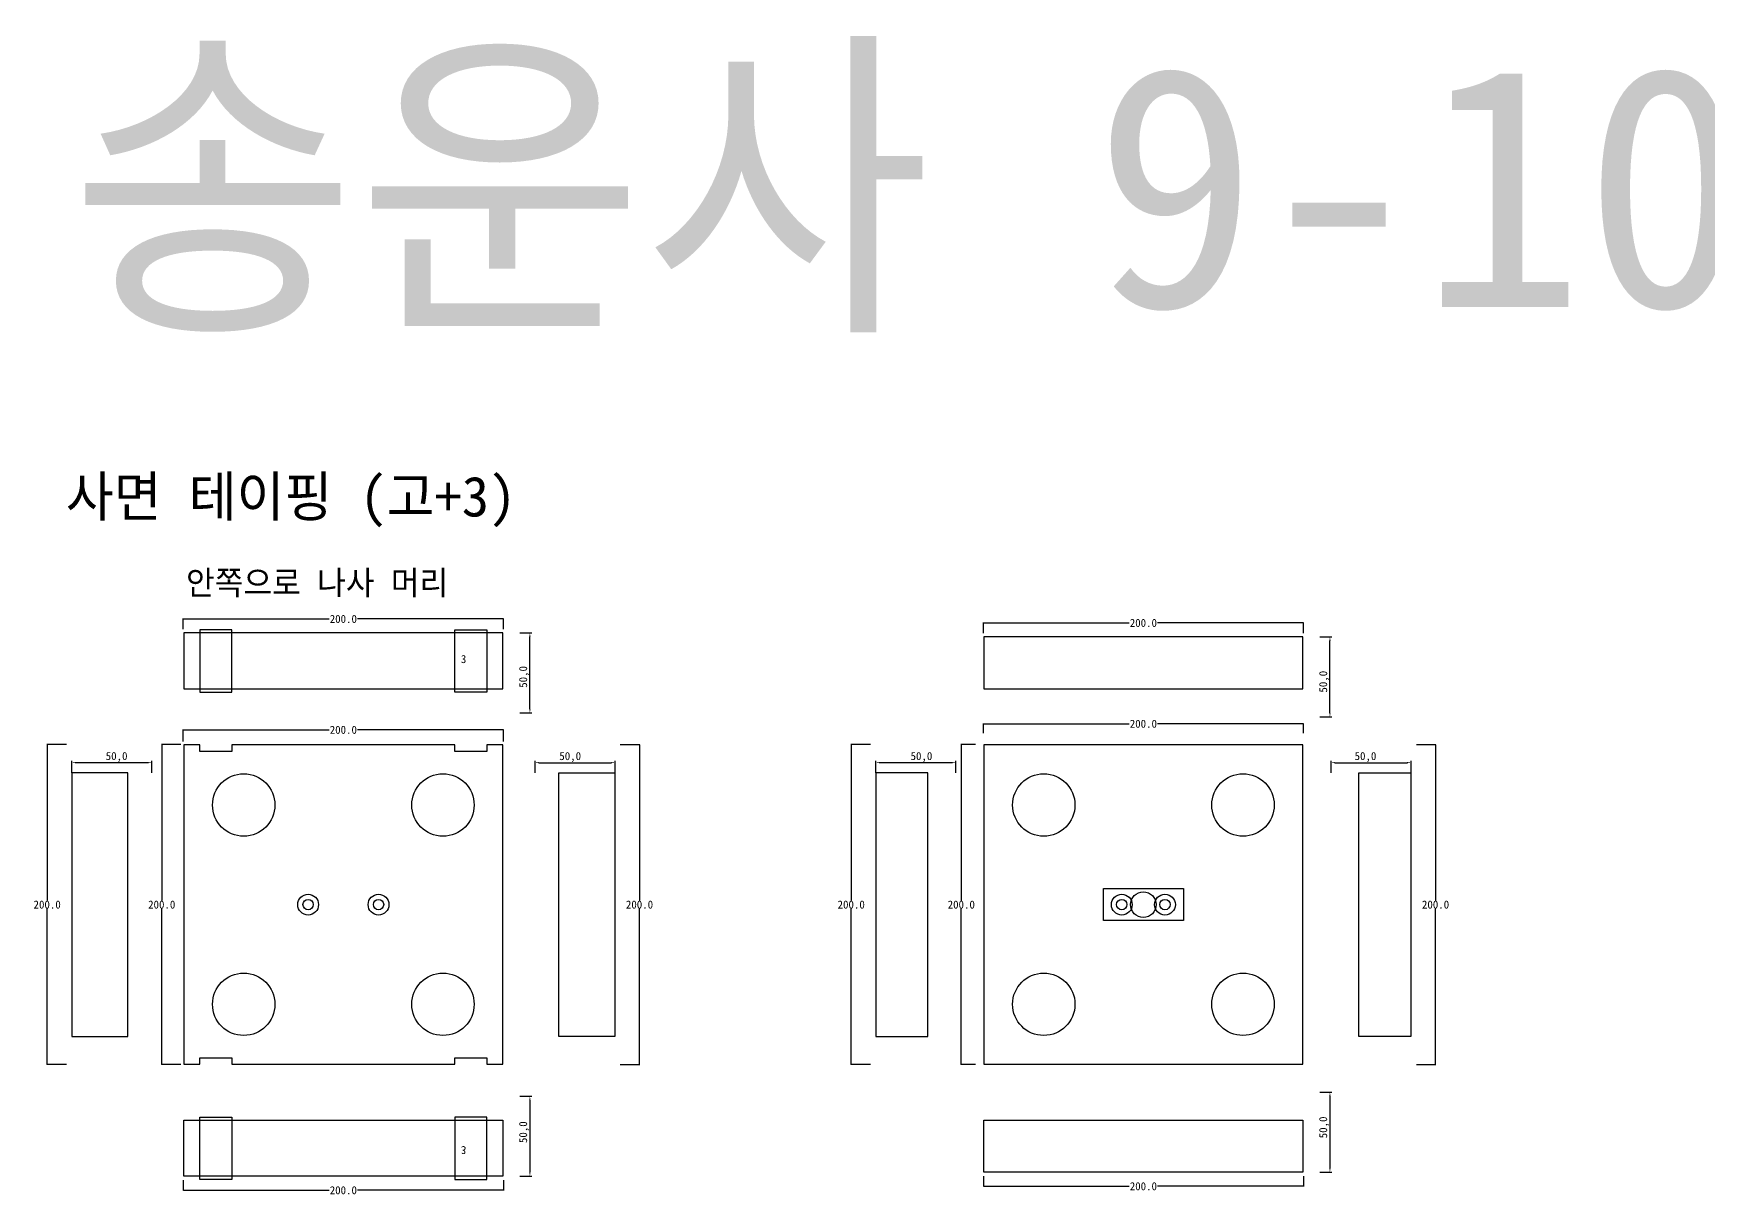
# Model space of a CAD drawing. Header units: millimetres. Extents: x 690 to 2783, y 78 to 804.
# Drawn here: x 690 to 1736, y 78 to 804 of the extents above; entities that cross this region are included whole.
import ezdxf

# ---------------------------------------------------------------- set-up
doc = ezdxf.new("R2010")
doc.units = ezdxf.units.MM
for name, color, linetype in [('TEXT', 7, 'Continuous'), ('볼트 구멍', 7, 'Continuous'), ('치구', 7, 'Continuous'), ('치수', 7, 'Continuous')]:
    doc.layers.add(name, color=color, linetype=linetype)
doc.dimstyles.new('ISO-25', dxfattribs={"dimtxt": 2.5, "dimasz": 2.5, "dimexe": 1.25, "dimexo": 0.625, "dimtad": 1, "dimtxsty": 'Standard', "dimcen": 2.5, "dimadec": 0, "dimazin": 0, "dimtfac": 1, "dimtmove": 0, "dimatfit": 3, "dimfxl": 0, "dimarcsym": 0})
doc.dimstyles.get("Standard").update_dxf_attribs({"dimtxt": 7, "dimasz": 0.18, "dimexe": 0.18, "dimexo": 0.0625, "dimgap": 0.09, "dimtad": 0, "dimtih": 1, "dimtoh": 1, "dimdec": 1, "dimzin": 0, "dimdsep": 46, "dimtxsty": 'Standard', "dimcen": 0.09, "dimadec": 0, "dimazin": 0, "dimtfac": 1, "dimtdec": 1, "dimtofl": 0, "dimtmove": 0, "dimatfit": 3, "dimfxl": 0, "dimtolj": 1, "dimtzin": 0, "dimarcsym": 0})

# ---------------------------------------------------------------- blocks, each defined once
blk = doc.blocks.new('*D28')
at = {"layer": 'Defpoints', "color": 0}
for p in [(1278.4, 359.7), (1269.5, 159.7), (1278.4, 159.7)]:
    blk.add_point(p, dxfattribs=at)
at = {"layer": '치수', "color": 0, "lineweight": -2}
for p, q in [((1278.3, 359.7), (1269.3, 359.7)), ((1269.5, 359.5), (1269.5, 262.3)), ((1269.5, 159.9), (1269.5, 257.1)), ((1278.3, 159.7), (1269.3, 159.7))]:
    blk.add_line(p, q, dxfattribs=at)
at = {"layer": '치수', "color": 0}
for points in [[(1269.5, 359.5), (1269.5, 359.5), (1269.5, 359.7)], [(1269.5, 159.9), (1269.5, 159.9), (1269.5, 159.7)]]:
    blk.add_solid(points, dxfattribs=at)
at = {"layer": '치수', "color": 0, "insert": (1269.5, 259.7), "char_height": 5, "attachment_point": 5}
blk.add_mtext('\\A1;200.0', dxfattribs=at)
blk = doc.blocks.new('*D29')
at = {"layer": 'Defpoints', "color": 0}
for p in [(1056.4, 359.7), (1056.4, 159.7), (1068.4, 159.7)]:
    blk.add_point(p, dxfattribs=at)
at = {"layer": '치수', "color": 0, "lineweight": -2}
for p, q in [((1056.4, 359.7), (1068.6, 359.7)), ((1068.4, 359.5), (1068.4, 262.3)), ((1068.4, 159.9), (1068.4, 257.1)), ((1056.4, 159.7), (1068.6, 159.7))]:
    blk.add_line(p, q, dxfattribs=at)
at = {"layer": '치수', "color": 0}
for points in [[(1068.4, 359.5), (1068.5, 359.5), (1068.4, 359.7)], [(1068.4, 159.9), (1068.5, 159.9), (1068.4, 159.7)]]:
    blk.add_solid(points, dxfattribs=at)
at = {"layer": '치수', "color": 0, "insert": (1068.4, 259.7), "char_height": 5, "attachment_point": 5}
blk.add_mtext('\\A1;200.0', dxfattribs=at)
blk = doc.blocks.new('*D30')
at = {"layer": 'Defpoints', "color": 0}
for p in [(781.8, 359.7), (769.8, 159.7), (781.8, 159.7)]:
    blk.add_point(p, dxfattribs=at)
at = {"layer": '치수', "color": 0, "lineweight": -2}
for p, q in [((781.8, 359.7), (769.6, 359.7)), ((769.8, 359.5), (769.8, 262.3)), ((769.8, 159.9), (769.8, 257.1)), ((781.8, 159.7), (769.6, 159.7))]:
    blk.add_line(p, q, dxfattribs=at)
at = {"layer": '치수', "color": 0}
for points in [[(769.7, 359.5), (769.8, 359.5), (769.8, 359.7)], [(769.7, 159.9), (769.8, 159.9), (769.8, 159.7)]]:
    blk.add_solid(points, dxfattribs=at)
at = {"layer": '치수', "color": 0, "insert": (769.8, 259.7), "char_height": 5, "attachment_point": 5}
blk.add_mtext('\\A1;200.0', dxfattribs=at)
blk = doc.blocks.new('*D31')
at = {"layer": 'Defpoints', "color": 0}
for p in [(1212.8, 359.7), (1200.7, 159.7), (1212.8, 159.7)]:
    blk.add_point(p, dxfattribs=at)
at = {"layer": '치수', "color": 0, "lineweight": -2}
for p, q in [((1212.7, 359.7), (1200.5, 359.7)), ((1200.7, 359.5), (1200.7, 262.3)), ((1200.7, 159.9), (1200.7, 257.1)), ((1212.7, 159.7), (1200.5, 159.7))]:
    blk.add_line(p, q, dxfattribs=at)
at = {"layer": '치수', "color": 0}
for points in [[(1200.7, 359.5), (1200.7, 359.5), (1200.7, 359.7)], [(1200.7, 159.9), (1200.7, 159.9), (1200.7, 159.7)]]:
    blk.add_solid(points, dxfattribs=at)
at = {"layer": '치수', "color": 0, "insert": (1200.7, 259.7), "char_height": 5, "attachment_point": 5}
blk.add_mtext('\\A1;200.0', dxfattribs=at)
blk = doc.blocks.new('*D32')
at = {"layer": 'Defpoints', "color": 0}
for p in [(710.3, 359.7), (698.2, 159.7), (710.3, 159.7)]:
    blk.add_point(p, dxfattribs=at)
at = {"layer": '치수', "color": 0, "lineweight": -2}
for p, q in [((710.2, 359.7), (698, 359.7)), ((698.2, 359.5), (698.2, 262.3)), ((698.2, 159.9), (698.2, 257.1)), ((710.2, 159.7), (698, 159.7))]:
    blk.add_line(p, q, dxfattribs=at)
at = {"layer": '치수', "color": 0}
for points in [[(698.2, 359.5), (698.2, 359.5), (698.2, 359.7)], [(698.2, 159.9), (698.2, 159.9), (698.2, 159.7)]]:
    blk.add_solid(points, dxfattribs=at)
at = {"layer": '치수', "color": 0, "insert": (698.2, 259.7), "char_height": 5, "attachment_point": 5}
blk.add_mtext('\\A1;200.0', dxfattribs=at)
blk = doc.blocks.new('*D33')
at = {"layer": 'Defpoints', "color": 0}
for p in [(993, 140), (993, 90), (999.9, 90)]:
    blk.add_point(p, dxfattribs=at)
at = {"layer": '치수', "color": 0, "lineweight": -2}
for p, q in [((993.6, 140), (1001.1, 140)), ((999.9, 137.5), (999.9, 92.5)), ((993.6, 90), (1001.1, 90))]:
    blk.add_line(p, q, dxfattribs=at)
at = {"layer": '치수', "color": 0}
for points in [[(999.5, 137.5), (1000.3, 137.5), (999.9, 140)], [(999.5, 92.5), (1000.3, 92.5), (999.9, 90)]]:
    blk.add_solid(points, dxfattribs=at)
at = {"layer": '치수', "color": 0, "insert": (996.3, 117.5), "char_height": 5, "attachment_point": 5, "rotation": 90}
blk.add_mtext('50,0', dxfattribs=at)
blk = doc.blocks.new('*D34')
at = {"layer": 'Defpoints', "color": 0}
for p in [(983.3, 368.9), (783.3, 361.5), (983.3, 361.5)]:
    blk.add_point(p, dxfattribs=at)
at = {"layer": '치수', "color": 0, "lineweight": -2}
for p, q in [((783.3, 361.6), (783.3, 369.1)), ((783.5, 368.9), (874.5, 368.9)), ((983.1, 368.9), (892.1, 368.9)), ((983.3, 361.6), (983.3, 369.1))]:
    blk.add_line(p, q, dxfattribs=at)
at = {"layer": '치수', "color": 0}
for points in [[(783.5, 369), (783.5, 368.9), (783.3, 368.9)], [(983.1, 369), (983.1, 368.9), (983.3, 368.9)]]:
    blk.add_solid(points, dxfattribs=at)
at = {"layer": '치수', "color": 0, "insert": (883.3, 368.9), "char_height": 5, "attachment_point": 5}
blk.add_mtext('\\A1;200.0', dxfattribs=at)
blk = doc.blocks.new('*D35')
at = {"layer": 'Defpoints', "color": 0}
for p in [(783.3, 431.8), (983.3, 438.2), (983.3, 431.8)]:
    blk.add_point(p, dxfattribs=at)
at = {"layer": '치수', "color": 0, "lineweight": -2}
for p, q in [((783.3, 431.8), (783.3, 438.4)), ((783.5, 438.2), (874.5, 438.2)), ((983.1, 438.2), (892.1, 438.2)), ((983.3, 431.8), (983.3, 438.4))]:
    blk.add_line(p, q, dxfattribs=at)
at = {"layer": '치수', "color": 0}
for points in [[(783.5, 438.2), (783.5, 438.1), (783.3, 438.2)], [(983.1, 438.2), (983.1, 438.1), (983.3, 438.2)]]:
    blk.add_solid(points, dxfattribs=at)
at = {"layer": '치수', "color": 0, "insert": (883.3, 438.2), "char_height": 5, "attachment_point": 5}
blk.add_mtext('\\A1;200.0', dxfattribs=at)
blk = doc.blocks.new('*D36')
at = {"layer": 'Defpoints', "color": 0}
for p in [(713.6, 348.4), (713.6, 341.5), (763.6, 341.5)]:
    blk.add_point(p, dxfattribs=at)
at = {"layer": '치수', "color": 0, "lineweight": -2}
for p, q in [((713.6, 342.1), (713.6, 349.6)), ((761.1, 348.4), (716.1, 348.4)), ((763.6, 342.1), (763.6, 349.6))]:
    blk.add_line(p, q, dxfattribs=at)
at = {"layer": '치수', "color": 0}
for points in [[(716.1, 348.8), (716.1, 348), (713.6, 348.4)], [(761.1, 348.8), (761.1, 348), (763.6, 348.4)]]:
    blk.add_solid(points, dxfattribs=at)
at = {"layer": '치수', "color": 0, "insert": (741.6, 351.9), "char_height": 5, "attachment_point": 5}
blk.add_mtext('50,0', dxfattribs=at)
blk = doc.blocks.new('*D37')
at = {"layer": 'Defpoints', "color": 0}
for p in [(993, 429.5), (999.9, 429.5), (993, 379.5)]:
    blk.add_point(p, dxfattribs=at)
at = {"layer": '치수', "color": 0, "lineweight": -2}
for p, q in [((993.6, 429.5), (1001.1, 429.5)), ((999.9, 382), (999.9, 427)), ((993.6, 379.5), (1001.1, 379.5))]:
    blk.add_line(p, q, dxfattribs=at)
at = {"layer": '치수', "color": 0}
for points in [[(999.5, 427), (1000.3, 427), (999.9, 429.5)], [(999.5, 382), (1000.3, 382), (999.9, 379.5)]]:
    blk.add_solid(points, dxfattribs=at)
at = {"layer": '치수', "color": 0, "insert": (996.3, 402), "char_height": 5, "attachment_point": 5, "rotation": 90}
blk.add_mtext('50,0', dxfattribs=at)
blk = doc.blocks.new('*D38')
at = {"layer": 'Defpoints', "color": 0}
for p in [(1053.1, 348.4), (1003.1, 341.5), (1053.1, 341.5)]:
    blk.add_point(p, dxfattribs=at)
at = {"layer": '치수', "color": 0, "lineweight": -2}
for p, q in [((1003.1, 342.1), (1003.1, 349.6)), ((1005.6, 348.4), (1050.6, 348.4)), ((1053.1, 342.1), (1053.1, 349.6))]:
    blk.add_line(p, q, dxfattribs=at)
at = {"layer": '치수', "color": 0}
for points in [[(1005.6, 348.8), (1005.6, 348), (1003.1, 348.4)], [(1050.6, 348.8), (1050.6, 348), (1053.1, 348.4)]]:
    blk.add_solid(points, dxfattribs=at)
at = {"layer": '치수', "color": 0, "insert": (1025.1, 351.9), "char_height": 5, "attachment_point": 5}
blk.add_mtext('50,0', dxfattribs=at)
blk = doc.blocks.new('*D39')
at = {"layer": 'Defpoints', "color": 0}
for p in [(1216.1, 348.4), (1216.1, 341.5), (1266.1, 341.5)]:
    blk.add_point(p, dxfattribs=at)
at = {"layer": '치수', "color": 0, "lineweight": -2}
for p, q in [((1216.1, 342.1), (1216.1, 349.6)), ((1263.6, 348.4), (1218.6, 348.4)), ((1266.1, 342.1), (1266.1, 349.6))]:
    blk.add_line(p, q, dxfattribs=at)
at = {"layer": '치수', "color": 0}
for points in [[(1218.6, 348.8), (1218.6, 348), (1216.1, 348.4)], [(1263.6, 348.8), (1263.6, 348), (1266.1, 348.4)]]:
    blk.add_solid(points, dxfattribs=at)
at = {"layer": '치수', "color": 0, "insert": (1244.6, 351.9), "char_height": 5, "attachment_point": 5}
blk.add_mtext('50,0', dxfattribs=at)
blk = doc.blocks.new('*D42')
at = {"layer": 'Defpoints', "color": 0}
for p in [(1553.9, 359.7), (1553.9, 159.7), (1565.9, 159.7)]:
    blk.add_point(p, dxfattribs=at)
at = {"layer": '치수', "color": 0, "lineweight": -2}
for p, q in [((1553.9, 359.7), (1566.1, 359.7)), ((1565.9, 359.5), (1565.9, 262.3)), ((1565.9, 159.9), (1565.9, 257.1)), ((1553.9, 159.7), (1566.1, 159.7))]:
    blk.add_line(p, q, dxfattribs=at)
at = {"layer": '치수', "color": 0}
for points in [[(1565.9, 359.5), (1566, 359.5), (1565.9, 359.7)], [(1565.9, 159.9), (1566, 159.9), (1565.9, 159.7)]]:
    blk.add_solid(points, dxfattribs=at)
at = {"layer": '치수', "color": 0, "insert": (1565.9, 259.7), "char_height": 5, "attachment_point": 5}
blk.add_mtext('\\A1;200.0', dxfattribs=at)
blk = doc.blocks.new('*D44')
at = {"layer": 'Defpoints', "color": 0}
for p in [(1493, 142.5), (1493, 92.5), (1499.9, 92.5)]:
    blk.add_point(p, dxfattribs=at)
at = {"layer": '치수', "color": 0, "lineweight": -2}
for p, q in [((1493.6, 142.5), (1501.1, 142.5)), ((1499.9, 140), (1499.9, 95)), ((1493.6, 92.5), (1501.1, 92.5))]:
    blk.add_line(p, q, dxfattribs=at)
at = {"layer": '치수', "color": 0}
for points in [[(1499.5, 140), (1500.3, 140), (1499.9, 142.5)], [(1499.5, 95), (1500.3, 95), (1499.9, 92.5)]]:
    blk.add_solid(points, dxfattribs=at)
at = {"layer": '치수', "color": 0, "insert": (1496.3, 120.5), "char_height": 5, "attachment_point": 5, "rotation": 90}
blk.add_mtext('50,0', dxfattribs=at)
blk = doc.blocks.new('*D45')
at = {"layer": 'Defpoints', "color": 0}
for p in [(1283.3, 366.8), (1483.3, 372.7), (1483.3, 366.8)]:
    blk.add_point(p, dxfattribs=at)
at = {"layer": '치수', "color": 0, "lineweight": -2}
for p, q in [((1283.3, 366.9), (1283.3, 372.9)), ((1283.5, 372.7), (1374.5, 372.7)), ((1483.1, 372.7), (1392.1, 372.7)), ((1483.3, 366.9), (1483.3, 372.9))]:
    blk.add_line(p, q, dxfattribs=at)
at = {"layer": '치수', "color": 0}
for points in [[(1283.5, 372.7), (1283.5, 372.7), (1283.3, 372.7)], [(1483.1, 372.7), (1483.1, 372.7), (1483.3, 372.7)]]:
    blk.add_solid(points, dxfattribs=at)
at = {"layer": '치수', "color": 0, "insert": (1383.3, 372.7), "char_height": 5, "attachment_point": 5}
blk.add_mtext('\\A1;200.0', dxfattribs=at)
blk = doc.blocks.new('*D46')
at = {"layer": 'Defpoints', "color": 0}
for p in [(1283.3, 429.3), (1483.3, 435.7), (1483.3, 429.3)]:
    blk.add_point(p, dxfattribs=at)
at = {"layer": '치수', "color": 0, "lineweight": -2}
for p, q in [((1283.3, 429.3), (1283.3, 435.9)), ((1283.5, 435.7), (1374.5, 435.7)), ((1483.1, 435.7), (1392.1, 435.7)), ((1483.3, 429.3), (1483.3, 435.9))]:
    blk.add_line(p, q, dxfattribs=at)
at = {"layer": '치수', "color": 0}
for points in [[(1283.5, 435.7), (1283.5, 435.6), (1283.3, 435.7)], [(1483.1, 435.7), (1483.1, 435.6), (1483.3, 435.7)]]:
    blk.add_solid(points, dxfattribs=at)
at = {"layer": '치수', "color": 0, "insert": (1383.3, 435.7), "char_height": 5, "attachment_point": 5}
blk.add_mtext('\\A1;200.0', dxfattribs=at)
blk = doc.blocks.new('*D47')
at = {"layer": 'Defpoints', "color": 0}
for p in [(1493, 427), (1499.9, 427), (1493, 377)]:
    blk.add_point(p, dxfattribs=at)
at = {"layer": '치수', "color": 0, "lineweight": -2}
for p, q in [((1493.6, 427), (1501.1, 427)), ((1499.9, 379.5), (1499.9, 424.5)), ((1493.6, 377), (1501.1, 377))]:
    blk.add_line(p, q, dxfattribs=at)
at = {"layer": '치수', "color": 0}
for points in [[(1499.5, 424.5), (1500.3, 424.5), (1499.9, 427)], [(1499.5, 379.5), (1500.3, 379.5), (1499.9, 377)]]:
    blk.add_solid(points, dxfattribs=at)
at = {"layer": '치수', "color": 0, "insert": (1496.3, 399), "char_height": 5, "attachment_point": 5, "rotation": 90}
blk.add_mtext('50,0', dxfattribs=at)
blk = doc.blocks.new('*D48')
at = {"layer": 'Defpoints', "color": 0}
for p in [(1550.6, 348.4), (1500.6, 341.5), (1550.6, 341.5)]:
    blk.add_point(p, dxfattribs=at)
at = {"layer": '치수', "color": 0, "lineweight": -2}
for p, q in [((1500.6, 342.1), (1500.6, 349.6)), ((1503.1, 348.4), (1548.1, 348.4)), ((1550.6, 342.1), (1550.6, 349.6))]:
    blk.add_line(p, q, dxfattribs=at)
at = {"layer": '치수', "color": 0}
for points in [[(1503.1, 348.8), (1503.1, 348), (1500.6, 348.4)], [(1548.1, 348.8), (1548.1, 348), (1550.6, 348.4)]]:
    blk.add_solid(points, dxfattribs=at)
at = {"layer": '치수', "color": 0, "insert": (1522.1, 351.9), "char_height": 5, "attachment_point": 5}
blk.add_mtext('50,0', dxfattribs=at)
blk = doc.blocks.new('*D52')
at = {"layer": 'Defpoints', "color": 0}
for p in [(783.3, 87.6), (983.3, 87.6), (983.3, 81.2)]:
    blk.add_point(p, dxfattribs=at)
at = {"layer": '치수', "color": 0, "lineweight": -2}
for p, q in [((783.3, 87.6), (783.3, 81.1)), ((983.3, 87.6), (983.3, 81.1)), ((783.5, 81.2), (874.5, 81.2)), ((983.1, 81.2), (892.1, 81.2))]:
    blk.add_line(p, q, dxfattribs=at)
at = {"layer": '치수', "color": 0}
for points in [[(783.5, 81.3), (783.5, 81.2), (783.3, 81.2)], [(983.1, 81.3), (983.1, 81.2), (983.3, 81.2)]]:
    blk.add_solid(points, dxfattribs=at)
at = {"layer": '치수', "color": 0, "insert": (883.3, 81.2), "char_height": 5, "attachment_point": 5}
blk.add_mtext('\\A1;200.0', dxfattribs=at)
blk = doc.blocks.new('*D53')
at = {"layer": 'Defpoints', "color": 0}
for p in [(1283.3, 90.1), (1483.3, 90.1), (1483.3, 83.7)]:
    blk.add_point(p, dxfattribs=at)
at = {"layer": '치수', "color": 0, "lineweight": -2}
for p, q in [((1283.3, 90.1), (1283.3, 83.6)), ((1483.3, 90.1), (1483.3, 83.6)), ((1283.5, 83.7), (1374.5, 83.7)), ((1483.1, 83.7), (1392.1, 83.7))]:
    blk.add_line(p, q, dxfattribs=at)
at = {"layer": '치수', "color": 0}
for points in [[(1283.5, 83.8), (1283.5, 83.7), (1283.3, 83.7)], [(1483.1, 83.8), (1483.1, 83.7), (1483.3, 83.7)]]:
    blk.add_solid(points, dxfattribs=at)
at = {"layer": '치수', "color": 0, "insert": (1383.3, 83.7), "char_height": 5, "attachment_point": 5}
blk.add_mtext('\\A1;200.0', dxfattribs=at)

msp = doc.modelspace()

# ---------------------------------------------------------------- linework, layer by layer
at = {"layer": '볼트 구멍', "color": 1}
msp.add_lwpolyline([(1358.3, 269.7), (1408.3, 269.7), (1408.3, 249.7), (1358.3, 249.7)], close=True, dxfattribs=at)
at = {"layer": '볼트 구멍', "color": 2}
for centre in [(861.3, 259.7), (905.3, 259.7)]:
    msp.add_circle(centre, 6.5, dxfattribs=at)
at = {"layer": '볼트 구멍', "color": 3}
for centre, radius in [((861.3, 259.7), 3.25), ((905.3, 259.7), 3.25), ((1369.8, 259.7), 3.25), ((1383.3, 259.7), 8), ((1396.8, 259.7), 3.25)]:
    msp.add_circle(centre, radius, dxfattribs=at)
at = {"layer": '볼트 구멍', "color": 6}
for centre in [(1369.8, 259.7), (1396.8, 259.7)]:
    msp.add_circle(centre, 6.5, dxfattribs=at)
at = {"layer": '치구'}
for points in [[(783.55, 394.45), (983.05, 394.45), (983.05, 429.45), (783.55, 429.45)], [(1283.55, 394.45), (1483.05, 394.45), (1483.05, 426.95), (1283.55, 426.95)], [(783.55, 159.95), (793.55, 159.95), (793.55, 163.95), (813.55, 163.95), (813.55, 159.95), (953.05, 159.95), (953.05, 163.95), (973.05, 163.95), (973.05, 159.95), (983.05, 159.95), (983.05, 359.45), (973.05, 359.45), (973.05, 355.45), (953.05, 355.45), (953.05, 359.45), (813.55, 359.45), (813.55, 355.45), (793.55, 355.45), (793.55, 359.45), (783.55, 359.45)], [(1283.55, 359.45), (1283.55, 159.95), (1483.05, 159.95), (1483.05, 359.45)], [(748.55, 342.05), (713.55, 342.05), (713.55, 177.35), (748.55, 177.35)], [(1018.05, 342.05), (1053.05, 342.05), (1053.05, 177.35), (1018.05, 177.35)], [(1248.55, 342.05), (1216.05, 342.05), (1216.05, 177.35), (1248.55, 177.35)], [(1518.05, 342.05), (1550.55, 342.05), (1550.55, 177.35), (1518.05, 177.35)], [(783.55, 124.95), (983.05, 124.95), (983.05, 89.95), (783.55, 89.95)], [(1283.55, 124.95), (1483.05, 124.95), (1483.05, 92.45), (1283.55, 92.45)]]:
    msp.add_lwpolyline(points, close=True, dxfattribs=at)
at = {"layer": '치구', "color": 1}
for points in [[(793.55, 392.45), (813.55, 392.45), (813.55, 431.45), (793.55, 431.45)], [(973.05, 392.45), (953.05, 392.45), (953.05, 431.45), (973.05, 431.45)], [(793.55, 126.95), (813.55, 126.95), (813.55, 87.96), (793.55, 87.96)], [(973.05, 126.95), (953.05, 126.95), (953.05, 87.96), (973.05, 87.96)]]:
    msp.add_lwpolyline(points, close=True, dxfattribs=at)
at = {"layer": '치구'}
for centre in [(821.05, 321.95), (945.55, 321.95), (1321.05, 321.95), (1445.55, 321.95), (821.05, 197.45), (945.55, 197.45), (1321.05, 197.45), (1445.55, 197.45)]:
    msp.add_circle(centre, 19.5, dxfattribs=at)

# ---------------------------------------------------------------- texts
at = {"layer": 'TEXT', "color": 3}
msp.add_text('송운사 9-10호기 (소형)', height=150, dxfattribs=at).set_placement((712.3, 633.19))
at = {"layer": 'TEXT', "linetype": 'Continuous'}
msp.add_text('사면 테이핑 (고+3)', height=25, dxfattribs=at).set_placement((709.91, 502.22))
at = {"layer": 'TEXT', "color": 1}
for s, height, p in [('안쪽으로 나사 머리', 15, (784.96, 453.41)), ('3', 5, (956.77, 410.65))]:
    msp.add_text(s, height=height, dxfattribs=at).set_placement(p)
at = {"layer": 'TEXT', "color": 1, "text_generation_flag": 2}
msp.add_text('3', height=5, rotation=180, dxfattribs=at).set_placement((956.77, 108.75))

# ---------------------------------------------------------------- dimensions: what is measured, and where the dimension line sits
at = {"layer": '치수', "color": 4}
for base, p1, p2, dimstyle, override, picture, middle in [((983.3, 438.17), (783.3, 431.78), (983.3, 431.78), 'Standard', {"dimtxt": 5}, '*D35', (883.3, 438.17)), ((1483.3, 435.67), (1283.3, 429.28), (1483.3, 429.28), 'Standard', {"dimtxt": 5}, '*D46', (1383.3, 435.67)), ((1053.05, 348.38), (1003.05, 341.5), (1053.05, 341.5), 'ISO-25', {"dimtxt": 5, "dimdec": 1, "dimzin": 0, "dimtdec": 1}, '*D38', (1025.05, 348.38)), ((1550.55, 348.38), (1500.55, 341.5), (1550.55, 341.5), 'ISO-25', {"dimtxt": 5, "dimdec": 1, "dimzin": 0, "dimtdec": 1}, '*D48', (1522.05, 348.38)), ((983.3, 81.23), (783.3, 87.63), (983.3, 87.63), 'Standard', {"dimtxt": 5}, '*D52', (883.3, 81.23)), ((1483.3, 83.73), (1283.3, 90.13), (1483.3, 90.13), 'Standard', {"dimtxt": 5}, '*D53', (1383.3, 83.73))]:
    dim = msp.add_linear_dim(base=base, p1=p1, p2=p2, dimstyle=dimstyle, override=override, dxfattribs=at)
    dim.commit()
    dim.dimension.update_dxf_attribs({"geometry": picture, "text_midpoint": middle, "dimtype": 160})
for base, p1, p2, angle, picture, middle in [((999.88, 429.45), (992.98, 379.45), (992.98, 429.45), 90, '*D37', (999.88, 401.95)), ((1499.88, 426.95), (1492.98, 376.95), (1492.98, 426.95), 90, '*D47', (1499.88, 398.95)), ((713.55, 348.38), (763.55, 341.5), (713.55, 341.5), 180, '*D36', (741.55, 348.38)), ((1216.05, 348.38), (1266.05, 341.5), (1216.05, 341.5), 180, '*D39', (1244.55, 348.38)), ((999.88, 89.95), (992.98, 139.95), (992.98, 89.95), 270, '*D33', (999.88, 117.45)), ((1499.88, 92.45), (1492.98, 142.45), (1492.98, 92.45), 270, '*D44', (1499.88, 120.45))]:
    dim = msp.add_linear_dim(base=base, p1=p1, p2=p2, angle=angle, dimstyle='ISO-25', override={"dimtxt": 5, "dimdec": 1, "dimzin": 0, "dimtdec": 1}, dxfattribs=at)
    dim.commit()
    dim.dimension.update_dxf_attribs({"geometry": picture, "text_midpoint": middle, "dimtype": 160})
for base, p1, p2, picture, middle in [((983.3, 368.92), (783.3, 361.53), (983.3, 361.53), '*D34', (883.3, 368.92)), ((1483.3, 372.69), (1283.3, 366.81), (1483.3, 366.81), '*D45', (1383.3, 372.69))]:
    dim = msp.add_linear_dim(base=base, p1=p1, p2=p2, dimstyle='Standard', override={"dimtxt": 5}, dxfattribs=at)
    dim.commit()
    dim.dimension.update_dxf_attribs({"geometry": picture, "text_midpoint": middle})
for base, p1, p2, picture, middle in [((698.19, 159.7), (710.25, 359.7), (710.25, 159.7), '*D32', (698.19, 259.7)), ((769.77, 159.7), (781.84, 359.7), (781.84, 159.7), '*D30', (769.77, 259.7)), ((1068.42, 159.7), (1056.35, 359.7), (1056.35, 159.7), '*D29', (1068.42, 259.7)), ((1200.69, 159.7), (1212.75, 359.7), (1212.75, 159.7), '*D31', (1200.69, 259.7)), ((1269.51, 159.7), (1278.41, 359.7), (1278.41, 159.7), '*D28', (1269.51, 259.7)), ((1565.92, 159.7), (1553.85, 359.7), (1553.85, 159.7), '*D42', (1565.92, 259.7))]:
    dim = msp.add_linear_dim(base=base, p1=p1, p2=p2, angle=90, dimstyle='Standard', override={"dimtxt": 5}, dxfattribs=at)
    dim.commit()
    dim.dimension.update_dxf_attribs({"geometry": picture, "text_midpoint": middle})

doc.saveas('drawing.dxf')
